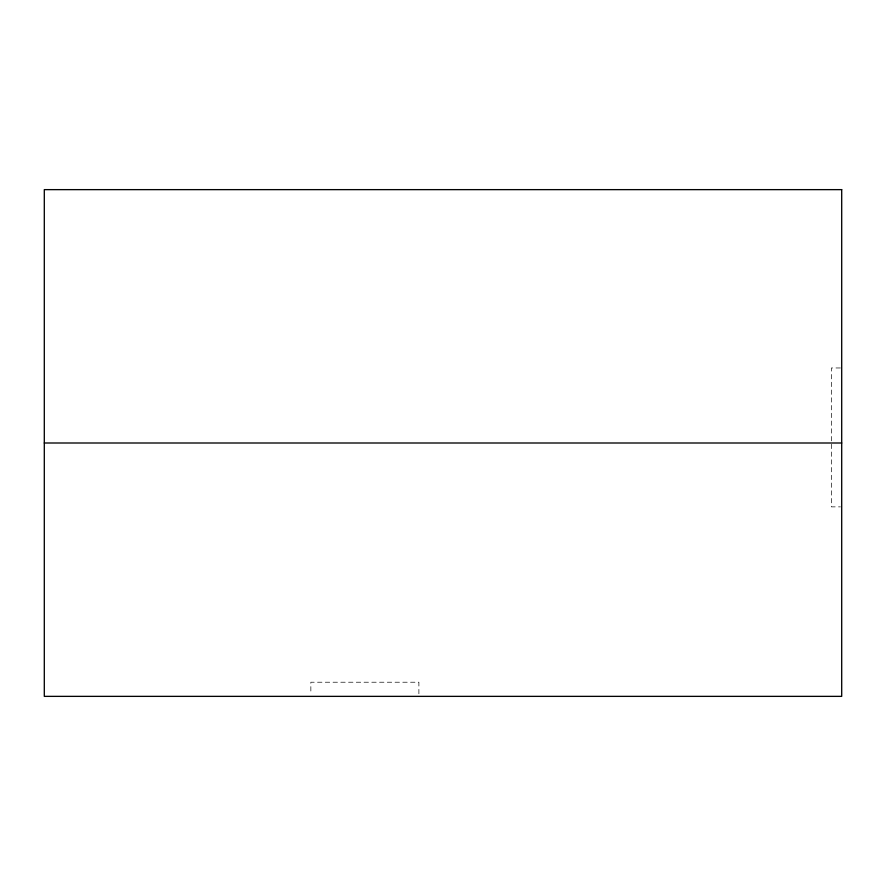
<?xml version="1.0" encoding="UTF-8"?>
<svg xmlns="http://www.w3.org/2000/svg" width="886" height="886" viewBox="0 0 886 886"><rect width="100%" height="100%" fill="white"/><g stroke="black" fill="none" stroke-linecap="round" stroke-linejoin="round"><path stroke-width="0.66" stroke-dasharray="4.43 3.32" d="M840.415 367.967L831.411 367.967L831.411 506.87L840.415 506.87M418.89 693.793L418.89 682.22L310.853 682.22L310.853 693.793"/><path stroke-width="1.33" d="M44.3 443L841.7 443M841.7 189.637L44.3 189.637L44.3 696.363L841.7 696.363L841.7 189.637"/></g></svg>
